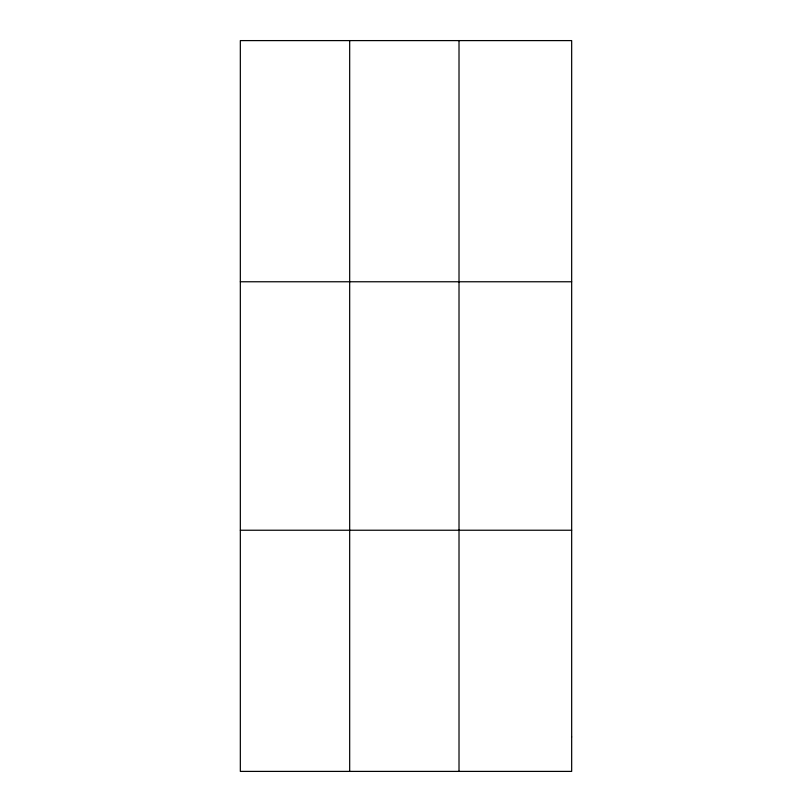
<?xml version="1.0" encoding="UTF-8"?>
<svg xmlns="http://www.w3.org/2000/svg" width="812" height="812" viewBox="0 0 812 812"><rect width="100%" height="100%" fill="white"/><g stroke="black" fill="none" stroke-linecap="round" stroke-linejoin="round"><path stroke-width="1.22" d="M349.678 771.4L349.678 40.6M459.013 771.4L459.013 40.6M240.332 281.764L571.668 281.764M240.332 530.236L571.668 530.236M571.668 736.951L571.668 771.4L240.332 771.4L240.332 40.6L571.668 40.6L571.668 736.951"/></g></svg>
